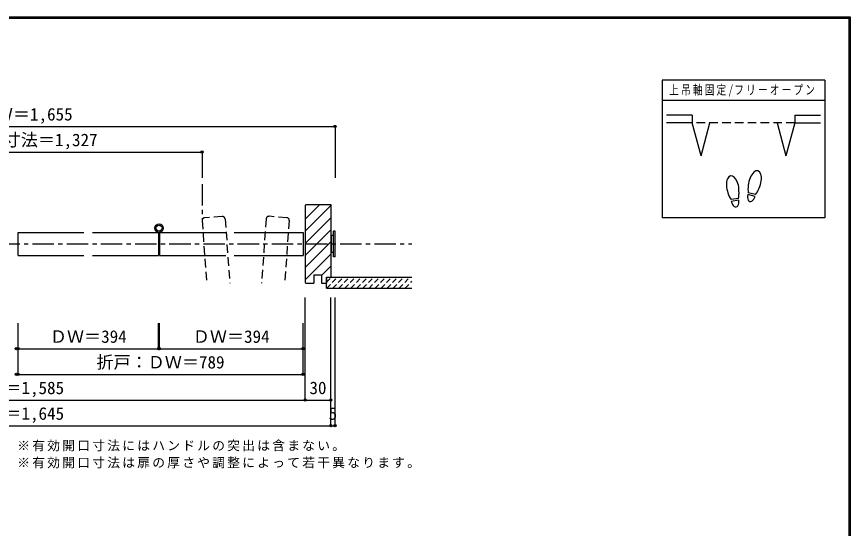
# Model space of a CAD drawing. Units: millimetres at full size, sheet at 1:5. Extents: x -973 to 977, y -718 to 696.
# Drawn here: x 1 to 977, y 97 to 696 of the extents above; entities that cross this region are included whole.
import ezdxf
from ezdxf.enums import TextEntityAlignment as Align

# ---------------------------------------------------------------- set-up
doc = ezdxf.new("R2010")
doc.units = ezdxf.units.MM
doc.header["$LTSCALE"] = 5
doc.header["$PDMODE"] = 32
doc.header["$PDSIZE"] = 2.5
for name, pattern in [('CHAIN1', [8, 5, -1, 1, -1]), ('DASHED1', [1.8, 1.2, -0.6]), ('DASHED2', [3, 2, -1])]:
    doc.linetypes.add(name, pattern=pattern)
for name, color, linetype in [('0-1_通り芯', 4, 'CHAIN1'), ('0-3_仕上げ', 2, 'Continuous'), ('0-4_枠', 3, 'Continuous'), ('0-6_扉', 6, 'Continuous'), ('0-7_金物', 7, 'Continuous'), ('0-8_戸当り', 3, 'Continuous'), ('0-A_文字', 7, 'Continuous'), ('0-B_寸法', 7, 'Continuous'), ('0-C_ハッチ', 4, 'DASHED1'), ('F-1_枠', 6, 'Continuous')]:
    doc.layers.add(name, color=color, linetype=linetype)
doc.styles.add('ＭＳ ゴシック', font='')
doc.styles.get('ＭＳ ゴシック').set_extended_font_data('MS Gothic')

msp = doc.modelspace()

# ---------------------------------------------------------------- linework, layer by layer
at = {"layer": '0-1_通り芯'}
for p, q in [((217.97, 500), (217.97, 457.764)), ((-460.347, 430), (463.653, 430))]:
    msp.add_line(p, q, dxfattribs=at)
at = {"layer": '0-3_仕上げ'}
for p, q in [((363.653, 391), (463.653, 391)), ((363.653, 378.5), (363.653, 391)), ((363.653, 378.5), (463.653, 378.5))]:
    msp.add_line(p, q, dxfattribs=at)
at = {"layer": '0-4_枠'}
for p, q in [((339.653, 476), (338.653, 475)), ((338.653, 475), (338.653, 385)), ((339.653, 476), (368.653, 476)), ((368.653, 476), (368.653, 391)), ((348.653, 394), (348.653, 384)), ((363.653, 391), (363.653, 384)), ((363.653, 391), (368.653, 391)), ((357.653, 384), (363.653, 384))]:
    msp.add_line(p, q, dxfattribs=at)
for points in [[(348.653, 394), (357.653, 394), (357.653, 384)], [(338.653, 385), (339.653, 384), (348.653, 384)]]:
    msp.add_lwpolyline(points, dxfattribs=at)
at = {"layer": '0-6_扉', "color": 2, "linetype": 'DASHED2'}
for p, q in [((241.673, 462.119), (220.734, 460.528)), ((244.892, 459.355), (250.619, 384)), ((293.123, 459.583), (287.378, 384)), ((317.281, 460.755), (296.341, 462.347)), ((217.97, 457.309), (223.541, 384)), ((320.045, 457.537), (314.456, 384))]:
    msp.add_line(p, q, dxfattribs=at)
at = {"layer": '0-6_扉'}
for p, q in [((2.653, 443.5), (79.653, 443.5)), ((2.653, 416.5), (2.653, 443.5)), ((89.653, 443.5), (167.153, 443.5)), ((167.153, 443.5), (167.153, 416.5)), ((168.153, 443.5), (245.653, 443.5)), ((255.653, 443.5), (336.153, 443.5)), ((336.153, 443.5), (336.153, 416.5)), ((336.153, 443.5), (336.153, 416.5)), ((2.653, 416.5), (79.653, 416.5)), ((89.653, 416.5), (167.153, 416.5)), ((255.653, 416.5), (336.153, 416.5))]:
    msp.add_line(p, q, dxfattribs=at)
msp.add_lwpolyline([(168.153, 443.5), (168.153, 416.5), (245.653, 416.5)], dxfattribs=at)
at = {"layer": '0-6_扉', "color": 2, "linetype": 'DASHED2'}
for centre, start, end in [((220.961, 457.537), 94.34602, 184.34602), ((241.901, 459.128), 4.34602, 94.34602), ((296.114, 459.355), 85.65398, 175.65398), ((317.054, 457.764), 355.65398, 85.65398)]:
    msp.add_arc(centre, 3, start, end, dxfattribs=at)
at = {"layer": '0-7_金物'}
for p, q in [((371.653, 440), (369.653, 440)), ((369.653, 420), (369.653, 440)), ((371.653, 415), (371.653, 445)), ((373.653, 445), (371.653, 445)), ((373.653, 415), (373.653, 445)), ((368.653, 439), (369.653, 439)), ((369.653, 421), (368.653, 421)), ((371.653, 420), (369.653, 420)), ((373.653, 415), (371.653, 415))]:
    msp.add_line(p, q, dxfattribs=at)
at = {"layer": '0-8_戸当り', "color": 2}
for p, q in [((791.639, 580.751), (761.639, 580.751)), ((791.639, 580.751), (791.639, 571.751)), ((911.639, 580.751), (911.639, 571.751)), ((911.639, 580.751), (941.639, 580.751)), ((791.639, 571.751), (761.639, 571.751)), ((801.992, 533.114), (791.639, 571.751)), ((801.992, 533.114), (812.345, 571.751)), ((890.934, 571.751), (901.287, 533.114)), ((911.639, 571.751), (901.287, 533.114)), ((911.639, 571.751), (941.639, 571.751))]:
    msp.add_line(p, q, dxfattribs=at)
at = {"layer": '0-8_戸当り', "color": 7, "linetype": 'DASHED2'}
msp.add_line((911.639, 571.751), (791.639, 571.751), dxfattribs=at)
at = {"layer": '0-8_戸当り'}
for p, q in [((865.132, 485.706), (856.651, 487.978)), ((865.675, 487.735), (857.195, 490.007)), ((845.664, 483.378), (837.018, 481.853)), ((846.029, 481.31), (837.383, 479.785))]:
    msp.add_line(p, q, dxfattribs=at)
for centre, major_axis, ratio, start_param, end_param in [((839.003, 495.877), (-2.445, 13.867), 0.5, 4.3405914, 8.2257792), ((864.92, 501.878), (3.644, 13.601), 0.5, 4.3405914, 8.2257792), ((864.816, 501.489), (4.416, 16.48), 0.4, 1.8506333, 2.4428768), ((839.073, 495.481), (-2.963, 16.802), 0.4, 1.8506333, 2.4428768), ((839.073, 495.481), (-2.963, 16.802), 0.4, 3.8403085, 4.432552), ((860.892, 486.842), (1.894, 7.067), 0.6, 1.5707963, 4.712389), ((864.816, 501.489), (4.416, 16.48), 0.4, 3.8403085, 4.432552), ((841.706, 480.548), (-1.27, 7.205), 0.6, 1.5707963, 4.712389)]:
    msp.add_ellipse(centre, major_axis=major_axis, ratio=ratio, start_param=start_param, end_param=end_param, dxfattribs=at)
at = {"layer": '0-A_文字', "color": 3}
for p, q in [((756.639, 621.667), (756.639, 460.667)), ((946.639, 621.667), (756.639, 621.667)), ((946.639, 597.667), (756.639, 597.667))]:
    msp.add_line(p, q, dxfattribs=at)
msp.add_lwpolyline([(946.639, 621.667), (946.639, 460.667), (756.639, 460.667)], dxfattribs=at)
at = {"layer": '0-A_文字'}
for radius in [5, 3.5]:
    msp.add_circle((167.653, 448.5), radius, dxfattribs=at)
at = {"layer": '0-B_寸法', "color": 4}
for p, q in [((-370.347, 567.5), (373.653, 567.5)), ((373.653, 567.5), (373.653, 507.5)), ((338.653, 247.5), (338.653, 367.5)), ((368.653, 217.5), (368.653, 367.5)), ((373.653, 217.5), (373.653, 367.5)), ((2.653, 277.5), (2.653, 337.5)), ((167.153, 307.5), (167.153, 337.5)), ((168.153, 307.5), (168.153, 337.5)), ((336.153, 277.5), (336.153, 337.5)), ((2.653, 307.5), (167.153, 307.5)), ((168.153, 307.5), (336.153, 307.5)), ((0.653, 277.5), (2.653, 277.5)), ((2.653, 277.5), (336.153, 277.5)), ((-335.347, 247.5), (338.653, 247.5)), ((338.653, 247.5), (368.653, 247.5)), ((-365.347, 217.5), (368.653, 217.5)), ((368.653, 217.5), (373.653, 217.5))]:
    msp.add_line(p, q, dxfattribs=at)
msp.add_lwpolyline([(-214.664, 537.5), (217.97, 537.5), (217.97, 507.5)], dxfattribs=at)
at = {"layer": '0-B_寸法'}
for p in [(373.653, 567.5), (217.97, 537.5), (0.653, 307.5), (2.653, 307.5), (167.153, 307.5), (168.153, 307.5), (336.153, 307.5), (0.653, 277.5), (2.653, 277.5), (336.153, 277.5), (338.653, 247.5), (368.653, 247.5), (368.653, 217.5), (373.653, 217.5)]:
    msp.add_point(p, dxfattribs=at)
at = {"layer": '0-C_ハッチ', "linetype": 'Continuous'}
for p, q in [((355.687, 476), (338.653, 458.966)), ((368.653, 474.823), (338.653, 444.823)), ((368.653, 460.681), (338.653, 430.681)), ((338.653, 416.539), (368.653, 446.539)), ((338.653, 402.397), (368.653, 432.397)), ((368.653, 418.255), (338.653, 388.255)), ((368.653, 404.113), (357.653, 393.113)), ((363.653, 384.971), (362.683, 384))]:
    msp.add_line(p, q, dxfattribs=at)
at = {"layer": '0-C_ハッチ'}
for p, q in [((363.653, 385.322), (369.332, 391)), ((363.903, 378.5), (376.403, 391)), ((370.974, 378.5), (383.474, 391)), ((378.045, 378.5), (390.545, 391)), ((385.116, 378.5), (397.616, 391)), ((392.187, 378.5), (404.687, 391)), ((399.258, 378.5), (411.758, 391)), ((406.329, 378.5), (418.829, 391)), ((413.4, 378.5), (425.9, 391)), ((420.471, 378.5), (432.971, 391)), ((427.542, 378.5), (440.042, 391)), ((434.613, 378.5), (447.113, 391)), ((441.684, 378.5), (454.184, 391)), ((448.755, 378.5), (461.255, 391)), ((455.826, 378.5), (463.653, 386.327))]:
    msp.add_line(p, q, dxfattribs=at)
at = {"layer": 'F-1_枠'}
for p, q in [((-973.347, 695.833), (976.653, 695.833)), ((-973.347, 695), (976.653, 695)), ((-973.347, 694.167), (976.653, 694.167)), ((974.986, 695.833), (974.986, -700.833)), ((975.82, 695.833), (975.82, -700.833)), ((976.653, 695.833), (976.653, -700.833))]:
    msp.add_line(p, q, dxfattribs=at)

# ---------------------------------------------------------------- texts
at = {"layer": '0-A_文字', "char_height": 11, "attachment_point": 7, "style": 'ＭＳ ゴシック'}
for s, insert in [('\\T1.23;\\W0.75;上吊軸固定/フリーオープン', (764.764, 602.167)), ('\\T1.17;※有効開口寸法にはハンドルの突出は含まない。', (1.653, 187.5)), ('\\T1.17;※有効開口寸法は扉の厚さや調整によって若干異なります。', (1.653, 167.5))]:
    msp.add_mtext(s, dxfattribs=dict(at, insert=insert))
at = {"layer": '0-B_寸法', "style": 'ＭＳ ゴシック'}
for s, p in [('ＲＯＷ＝1,655', (-63.347, 570)), ('有効開口寸法＝1,327', (-94.097, 540)), ('ＤＷ＝394', (39.903, 310)), ('ＤＷ＝394', (207.153, 310)), ('折戸：ＤＷ＝789', (94.403, 280)), ('枠内＝1,585', (-53.347, 250)), ('30', (343.653, 250)), ('枠外＝1,645', (-53.347, 220)), ('5', (366.153, 220))]:
    msp.add_text(s, height=14.66, dxfattribs=at).set_placement(p, align=Align.BOTTOM_LEFT)

doc.saveas('drawing.dxf')
